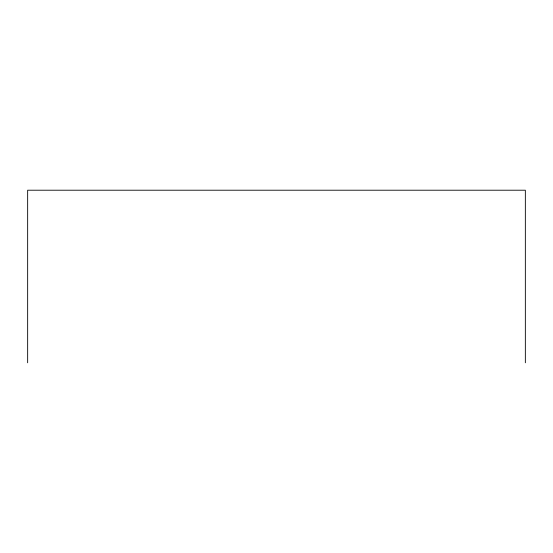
<?xml version="1.0" encoding="UTF-8"?>
<svg xmlns="http://www.w3.org/2000/svg" width="553" height="553" viewBox="0 0 553 553"><rect width="100%" height="100%" fill="white"/><g stroke="black" fill="none" stroke-linecap="round" stroke-linejoin="round"><path stroke-width="0.83" d="M525.35 362.789L525.35 190.211L27.65 190.211L27.65 362.789"/></g></svg>
